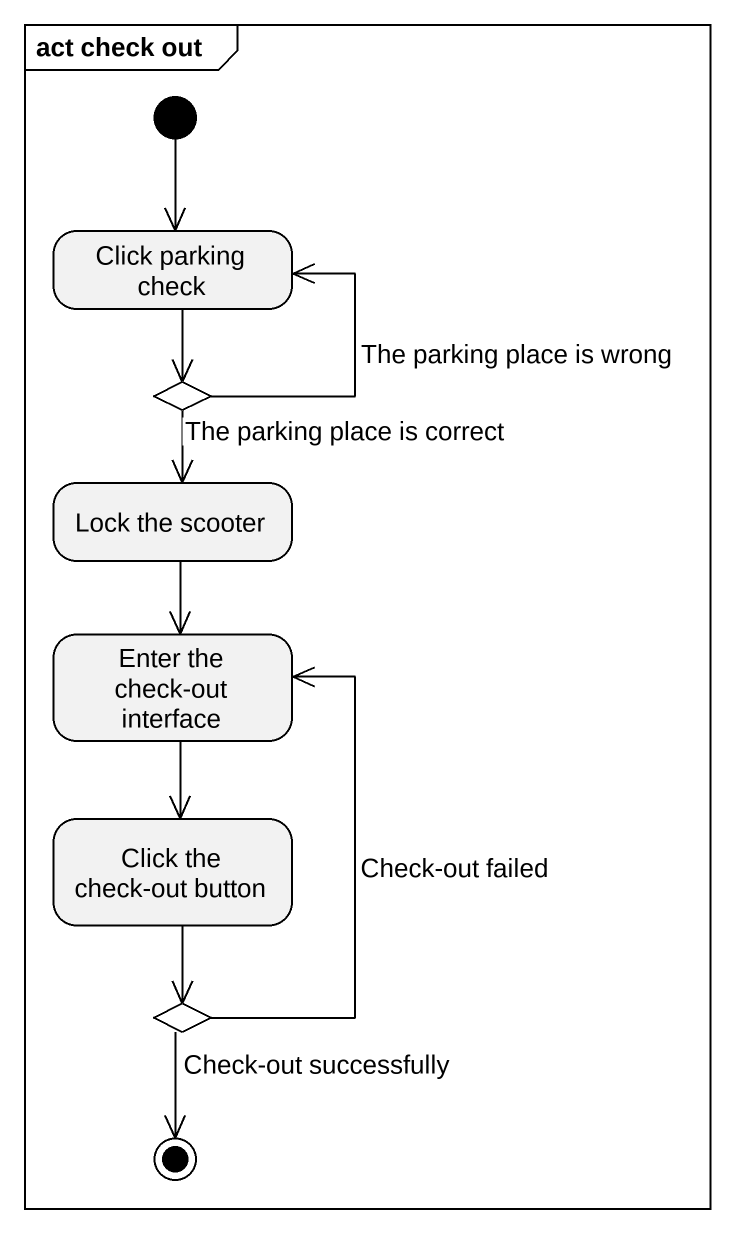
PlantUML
@startuml
mainframe act check out
hide empty description
state "Click parking check" as Click_parking_check
state choice1 <<choice>>
state "Lock the scooter" as Lock_the_scooter
state "Enter the check-out interface" as Enter_the_check_out
state "Click the check-out button" as Click_the_check_out_button
state choice2 <<choice>>
[*] --> Click_parking_check
Click_parking_check --> choice1
choice1 -up-> Click_parking_check : The parking place is wrong
choice1 --> Lock_the_scooter : The parking place is correct
Lock_the_scooter --> Enter_the_check_out
Enter_the_check_out --> Click_the_check_out_button
Click_the_check_out_button --> choice2
choice2 -up-> Enter_the_check_out : Check-out failed
choice2 --> [*] : Check-out successfully
@enduml
